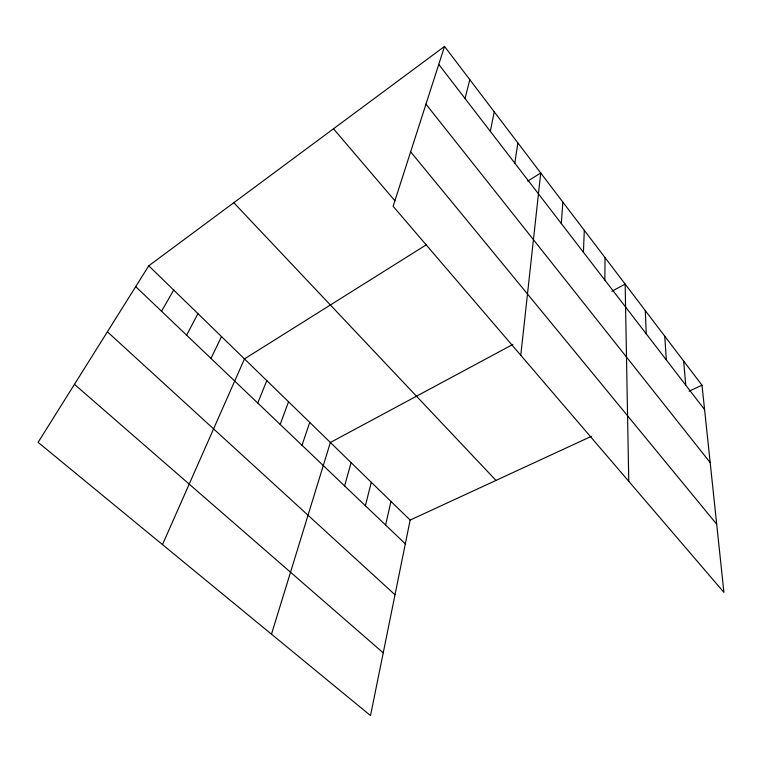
<?xml version="1.0" encoding="UTF-8"?>
<svg xmlns="http://www.w3.org/2000/svg" width="762" height="762" viewBox="0 0 762 762"><rect width="100%" height="100%" fill="white"/><g stroke="black" fill="none" stroke-linecap="round" stroke-linejoin="round"><path stroke-width="1.14" d="M604.847 280.083L605.038 257.623M583.435 252.27L584.283 230.305M561.308 223.542L562.851 202.111M520.779 355.283L540.734 172.993L527.733 181.146M514.807 163.144L517.874 142.923M490.337 131.369L494.252 111.833M591.388 436.331L410.147 520.075L370.513 715.585L38.1 442.351L148.761 265.795L444.541 46.415L702.002 385.22L723.9 592.36L393.125 206.283L444.541 46.415M385.62 525.037L390.963 501.415M365.389 505.739L371.294 482.27M465.01 98.469L469.821 79.686M344.615 485.918L351.101 462.629M271.491 634.194L330.375 442.474L512.902 344.414M302.019 445.284L309.734 422.396M280.187 424.453L288.55 401.784M257.747 403.05L266.805 380.629M162.496 544.601L244.469 358.902L426.291 244.812M210.988 358.435L221.523 336.575M186.614 335.175L197.949 313.639M161.534 311.248L173.698 290.055M611.896 291.236L625.164 284.102L628.764 481.317M689.058 391.201L702.002 385.22M74.457 384.343L383.229 652.834M107.394 331.794L395.011 594.76M135.712 286.617L405.327 543.849M148.761 265.795L410.147 520.075M233.81 202.721L495.986 480.412M333.489 128.778L394.945 200.816M410.642 151.829L716.699 524.218M425.968 104.165L710.174 462.563M438.76 64.389L704.583 409.613M683.657 361.083L685.743 385.153M664.759 336.204L666.321 359.921M645.271 310.563L646.281 333.889"/></g></svg>
